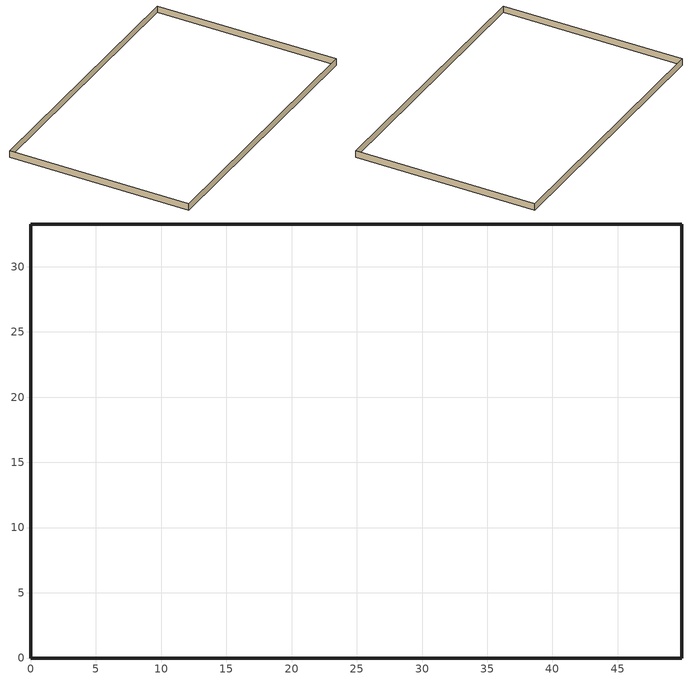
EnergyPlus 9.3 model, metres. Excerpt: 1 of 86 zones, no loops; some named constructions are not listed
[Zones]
FirstFloor_Plenum ZN
 wall outside (nonres_ext_wall): 49.91,0 49.91,33.27 0,33.27 0,0 49.91,0 z2.74:3.96
[EnergyManagementSystem:Subroutine]
Temperature_Setback_4: IF (ENCLOSEDOFFICE_BOT_3_OCC_SENSOR ==0)&&(WorkTime == 1); set ENCLOSEDOFFICE_BOT_3_Actuator_clg=25; set ENCLOSEDOFFICE_BOT_3_Actuator_htg=20; elseif (ENCLOSEDOFFICE_BOT_3_OCC_SENSOR >0)&&(WorkTime == 1); set ENCLOSEDOFFICE_BOT_3_Actuator_clg =24; set ENCLOSEDOFFICE_BOT_3_Actuator_htg =21; elseif WorkTime == 0; set ENCLOSEDOFFICE_BOT_3_Actuator_clg =26.7; set ENCLOSEDOFFICE_BOT_3_Actuator_htg =15.6; Endif; IF (ENCLOSEDOFFICE_BOT_4_OCC_SENSOR ==0)&&(WorkTime == 1); set ENCLOSEDOFFICE_BOT_4_Actuator_clg=25; set ENCLOSEDOFFICE_BOT_4_Actuator_htg=20; elseif (ENCLOSEDOFFICE_BOT_4_OCC_SENSOR >0)&&(WorkTime == 1); set ENCLOSEDOFFICE_BOT_4_Actuator_clg =24; set ENCLOSEDOFFICE_BOT_4_Actuator_htg =21; elseif WorkTime == 0; set ENCLOSEDOFFICE_BOT_4_Actuator_clg =26.7; set ENCLOSEDOFFICE_BOT_4_Actuator_htg =15.6; Endif; IF (ENCLOSEDOFFICE_MID_1_OCC_SENSOR ==0)&&(WorkTime == 1); set ENCLOSEDOFFICE_MID_1_Actuator_clg=25; set ENCLOSEDOFFICE_MID_1_Actuator_htg=20; elseif (ENCLOSEDOFFICE_MID_1_OCC_SENSOR >0)&&(WorkTime == 1); set ENCLOSEDOFFICE_MID_1_Actuator_clg =24; set ENCLOSEDOFFICE_MID_1_Actuator_htg =21; elseif WorkTime == 0; set ENCLOSEDOFFICE_MID_1_Actuator_clg =26.7; set ENCLOSEDOFFICE_MID_1_Actuator_htg =15.6; Endif; IF (ENCLOSEDOFFICE_MID_2_OCC_SENSOR ==0)&&(WorkTime == 1); set ENCLOSEDOFFICE_MID_2_Actuator_clg=25; set ENCLOSEDOFFICE_MID_2_Actuator_htg=20; elseif (ENCLOSEDOFFICE_MID_2_OCC_SENSOR >0)&&(WorkTime == 1); set ENCLOSEDOFFICE_MID_2_Actuator_clg =24; set ENCLOSEDOFFICE_MID_2_Actuator_htg =21; elseif WorkTime == 0; set ENCLOSEDOFFICE_MID_2_Actuator_clg =26.7; set ENCLOSEDOFFICE_MID_2_Actuator_htg =15.6; Endif; IF (ENCLOSEDOFFICE_MID_3_OCC_SENSOR ==0)&&(WorkTime == 1); set ENCLOSEDOFFICE_MID_3_Actuator_clg=25; set ENCLOSEDOFFICE_MID_3_Actuator_htg=20; elseif (ENCLOSEDOFFICE_MID_3_OCC_SENSOR >0)&&(WorkTime == 1); set ENCLOSEDOFFICE_MID_3_Actuator_clg =24; set ENCLOSEDOFFICE_MID_3_Actuator_htg =21; elseif WorkTime == 0; set ENCLOSEDOFFICE_MID_3_Actuator_clg =26.7; set ENCLOSEDOFFICE_MID_3_Actuator_htg =15.6; Endif; IF (ENCLOSEDOFFICE_TOP_1_OCC_SENSOR ==0)&&(WorkTime == 1); set ENCLOSEDOFFICE_TOP_1_Actuator_clg=25; set ENCLOSEDOFFICE_TOP_1_Actuator_htg=20; elseif (ENCLOSEDOFFICE_TOP_1_OCC_SENSOR >0)&&(WorkTime == 1); set ENCLOSEDOFFICE_TOP_1_Actuator_clg =24; set ENCLOSEDOFFICE_TOP_1_Actuator_htg =21; elseif WorkTime == 0; set ENCLOSEDOFFICE_TOP_1_Actuator_clg =26.7; set ENCLOSEDOFFICE_TOP_1_Actuator_htg =15.6; Endif; IF (ENCLOSEDOFFICE_TOP_2_OCC_SENSOR ==0)&&(WorkTime == 1); set ENCLOSEDOFFICE_TOP_2_Actuator_clg=25; set ENCLOSEDOFFICE_TOP_2_Actuator_htg=20; elseif (ENCLOSEDOFFICE_TOP_2_OCC_SENSOR >0)&&(WorkTime == 1); set ENCLOSEDOFFICE_TOP_2_Actuator_clg =24; set ENCLOSEDOFFICE_TOP_2_Actuator_htg =21; elseif WorkTime == 0; set ENCLOSEDOFFICE_TOP_2_Actuator_clg =26.7; set ENCLOSEDOFFICE_TOP_2_Actuator_htg =15.6; Endif; IF (ENCLOSEDOFFICE_TOP_3_OCC_SENSOR ==0)&&(WorkTime == 1); set ENCLOSEDOFFICE_TOP_3_Actuator_clg=25; set ENCLOSEDOFFICE_TOP_3_Actuator_htg=20; elseif (ENCLOSEDOFFICE_TOP_3_OCC_SENSOR >0)&&(WorkTime == 1); set ENCLOSEDOFFICE_TOP_3_Actuator_clg =24; set ENCLOSEDOFFICE_TOP_3_Actuator_htg =21; elseif WorkTime == 0; set ENCLOSEDOFFICE_TOP_3_Actuator_clg =26.7; set ENCLOSEDOFFICE_TOP_3_Actuator_htg =15.6; Endif; IF (LOBBY_BOT_OCC_SENSOR ==0)&&(WorkTime == 1); set LOBBY_BOT_Actuator_clg=25; set LOBBY_BOT_Actuator_htg=20; elseif (LOBBY_BOT_OCC_SENSOR >0)&&(WorkTime == 1); set LOBBY_BOT_Actuator_clg =24; set LOBBY_BOT_Actuator_htg =21; elseif WorkTime == 0; set LOBBY_BOT_Actuator_clg =26.7; set LOBBY_BOT_Actuator_htg =15.6; Endif; IF (LOBBY_MID_OCC_SENSOR ==0)&&(WorkTime == 1); set LOBBY_MID_Actuator_clg=25; set LOBBY_MID_Actuator_htg=20; elseif (LOBBY_MID_OCC_SENSOR >0)&&(WorkTime == 1); set LOBBY_MID_Actuator_clg =24; set LOBBY_MID_Actuator_htg =21; elseif WorkTime == 0; set LOBBY_MID_Actuator_clg =26.7; set LOBBY_MID_Actuator_htg =15.6; Endif
Temperature_Setback_5: IF (LOBBY_TOP_OCC_SENSOR ==0)&&(WorkTime == 1); set LOBBY_TOP_Actuator_clg=25; set LOBBY_TOP_Actuator_htg=20; elseif (LOBBY_TOP_OCC_SENSOR >0)&&(WorkTime == 1); set LOBBY_TOP_Actuator_clg =24; set LOBBY_TOP_Actuator_htg =21; elseif WorkTime == 0; set LOBBY_TOP_Actuator_clg =26.7; set LOBBY_TOP_Actuator_htg =15.6; Endif; IF (LOUNGE_BOT_OCC_SENSOR ==0)&&(WorkTime == 1); set LOUNGE_BOT_Actuator_clg=25; set LOUNGE_BOT_Actuator_htg=20; elseif (LOUNGE_BOT_OCC_SENSOR >0)&&(WorkTime == 1); set LOUNGE_BOT_Actuator_clg =24; set LOUNGE_BOT_Actuator_htg =21; elseif WorkTime == 0; set LOUNGE_BOT_Actuator_clg =26.7; set LOUNGE_BOT_Actuator_htg =15.6; Endif; IF (MECHANICAL_BOT_OCC_SENSOR ==0)&&(WorkTime == 1); set MECHANICAL_BOT_Actuator_clg=25; set MECHANICAL_BOT_Actuator_htg=20; elseif (MECHANICAL_BOT_OCC_SENSOR >0)&&(WorkTime == 1); set MECHANICAL_BOT_Actuator_clg =24; set MECHANICAL_BOT_Actuator_htg =21; elseif WorkTime == 0; set MECHANICAL_BOT_Actuator_clg =26.7; set MECHANICAL_BOT_Actuator_htg =15.6; Endif; IF (MECHANICAL_MID_OCC_SENSOR ==0)&&(WorkTime == 1); set MECHANICAL_MID_Actuator_clg=25; set MECHANICAL_MID_Actuator_htg=20; elseif (MECHANICAL_MID_OCC_SENSOR >0)&&(WorkTime == 1); set MECHANICAL_MID_Actuator_clg =24; set MECHANICAL_MID_Actuator_htg =21; elseif WorkTime == 0; set MECHANICAL_MID_Actuator_clg =26.7; set MECHANICAL_MID_Actuator_htg =15.6; Endif; IF (MECHANICAL_TOP_OCC_SENSOR ==0)&&(WorkTime == 1); set MECHANICAL_TOP_Actuator_clg=25; set MECHANICAL_TOP_Actuator_htg=20; elseif (MECHANICAL_TOP_OCC_SENSOR >0)&&(WorkTime == 1); set MECHANICAL_TOP_Actuator_clg =24; set MECHANICAL_TOP_Actuator_htg =21; elseif WorkTime == 0; set MECHANICAL_TOP_Actuator_clg =26.7; set MECHANICAL_TOP_Actuator_htg =15.6; Endif; IF (OPENOFFICE_BOT_1_OCC_SENSOR ==0)&&(WorkTime == 1); set OPENOFFICE_BOT_1_Actuator_clg=25; set OPENOFFICE_BOT_1_Actuator_htg=20; elseif (OPENOFFICE_BOT_1_OCC_SENSOR >0)&&(WorkTime == 1); set OPENOFFICE_BOT_1_Actuator_clg =24; set OPENOFFICE_BOT_1_Actuator_htg =21; elseif WorkTime == 0; set OPENOFFICE_BOT_1_Actuator_clg =26.7; set OPENOFFICE_BOT_1_Actuator_htg =15.6; Endif; IF (OPENOFFICE_BOT_2_OCC_SENSOR ==0)&&(WorkTime == 1); set OPENOFFICE_BOT_2_Actuator_clg=25; set OPENOFFICE_BOT_2_Actuator_htg=20; elseif (OPENOFFICE_BOT_2_OCC_SENSOR >0)&&(WorkTime == 1); set OPENOFFICE_BOT_2_Actuator_clg =24; set OPENOFFICE_BOT_2_Actuator_htg =21; elseif WorkTime == 0; set OPENOFFICE_BOT_2_Actuator_clg =26.7; set OPENOFFICE_BOT_2_Actuator_htg =15.6; Endif; IF (OPENOFFICE_BOT_3_OCC_SENSOR ==0)&&(WorkTime == 1); set OPENOFFICE_BOT_3_Actuator_clg=25; set OPENOFFICE_BOT_3_Actuator_htg=20; elseif (OPENOFFICE_BOT_3_OCC_SENSOR >0)&&(WorkTime == 1); set OPENOFFICE_BOT_3_Actuator_clg =24; set OPENOFFICE_BOT_3_Actuator_htg =21; elseif WorkTime == 0; set OPENOFFICE_BOT_3_Actuator_clg =26.7; set OPENOFFICE_BOT_3_Actuator_htg =15.6; Endif; IF (OPENOFFICE_MID_1_OCC_SENSOR ==0)&&(WorkTime == 1); set OPENOFFICE_MID_1_Actuator_clg=25; set OPENOFFICE_MID_1_Actuator_htg=20; elseif (OPENOFFICE_MID_1_OCC_SENSOR >0)&&(WorkTime == 1); set OPENOFFICE_MID_1_Actuator_clg =24; set OPENOFFICE_MID_1_Actuator_htg =21; elseif WorkTime == 0; set OPENOFFICE_MID_1_Actuator_clg =26.7; set OPENOFFICE_MID_1_Actuator_htg =15.6; Endif; IF (OPENOFFICE_MID_2_OCC_SENSOR ==0)&&(WorkTime == 1); set OPENOFFICE_MID_2_Actuator_clg=25; set OPENOFFICE_MID_2_Actuator_htg=20; elseif (OPENOFFICE_MID_2_OCC_SENSOR >0)&&(WorkTime == 1); set OPENOFFICE_MID_2_Actuator_clg =24; set OPENOFFICE_MID_2_Actuator_htg =21; elseif WorkTime == 0; set OPENOFFICE_MID_2_Actuator_clg =26.7; set OPENOFFICE_MID_2_Actuator_htg =15.6; Endif
Temperature_Setback_6: IF (OPENOFFICE_MID_3_OCC_SENSOR ==0)&&(WorkTime == 1); set OPENOFFICE_MID_3_Actuator_clg=25; set OPENOFFICE_MID_3_Actuator_htg=20; elseif (OPENOFFICE_MID_3_OCC_SENSOR >0)&&(WorkTime == 1); set OPENOFFICE_MID_3_Actuator_clg =24; set OPENOFFICE_MID_3_Actuator_htg =21; elseif WorkTime == 0; set OPENOFFICE_MID_3_Actuator_clg =26.7; set OPENOFFICE_MID_3_Actuator_htg =15.6; Endif; IF (OPENOFFICE_MID_4_OCC_SENSOR ==0)&&(WorkTime == 1); set OPENOFFICE_MID_4_Actuator_clg=25; set OPENOFFICE_MID_4_Actuator_htg=20; elseif (OPENOFFICE_MID_4_OCC_SENSOR >0)&&(WorkTime == 1); set OPENOFFICE_MID_4_Actuator_clg =24; set OPENOFFICE_MID_4_Actuator_htg =21; elseif WorkTime == 0; set OPENOFFICE_MID_4_Actuator_clg =26.7; set OPENOFFICE_MID_4_Actuator_htg =15.6; Endif; IF (OPENOFFICE_TOP_1_OCC_SENSOR ==0)&&(WorkTime == 1); set OPENOFFICE_TOP_1_Actuator_clg=25; set OPENOFFICE_TOP_1_Actuator_htg=20; elseif (OPENOFFICE_TOP_1_OCC_SENSOR >0)&&(WorkTime == 1); set OPENOFFICE_TOP_1_Actuator_clg =24; set OPENOFFICE_TOP_1_Actuator_htg =21; elseif WorkTime == 0; set OPENOFFICE_TOP_1_Actuator_clg =26.7; set OPENOFFICE_TOP_1_Actuator_htg =15.6; Endif; IF (OPENOFFICE_TOP_2_OCC_SENSOR ==0)&&(WorkTime == 1); set OPENOFFICE_TOP_2_Actuator_clg=25; set OPENOFFICE_TOP_2_Actuator_htg=20; elseif (OPENOFFICE_TOP_2_OCC_SENSOR >0)&&(WorkTime == 1); set OPENOFFICE_TOP_2_Actuator_clg =24; set OPENOFFICE_TOP_2_Actuator_htg =21; elseif WorkTime == 0; set OPENOFFICE_TOP_2_Actuator_clg =26.7; set OPENOFFICE_TOP_2_Actuator_htg =15.6; Endif; IF (OPENOFFICE_TOP_3_OCC_SENSOR ==0)&&(WorkTime == 1); set OPENOFFICE_TOP_3_Actuator_clg=25; set OPENOFFICE_TOP_3_Actuator_htg=20; elseif (OPENOFFICE_TOP_3_OCC_SENSOR >0)&&(WorkTime == 1); set OPENOFFICE_TOP_3_Actuator_clg =24; set OPENOFFICE_TOP_3_Actuator_htg =21; elseif WorkTime == 0; set OPENOFFICE_TOP_3_Actuator_clg =26.7; set OPENOFFICE_TOP_3_Actuator_htg =15.6; Endif; IF (OPENOFFICE_TOP_4_OCC_SENSOR ==0)&&(WorkTime == 1); set OPENOFFICE_TOP_4_Actuator_clg=25; set OPENOFFICE_TOP_4_Actuator_htg=20; elseif (OPENOFFICE_TOP_4_OCC_SENSOR >0)&&(WorkTime == 1); set OPENOFFICE_TOP_4_Actuator_clg =24; set OPENOFFICE_TOP_4_Actuator_htg =21; elseif WorkTime == 0; set OPENOFFICE_TOP_4_Actuator_clg =26.7; set OPENOFFICE_TOP_4_Actuator_htg =15.6; Endif; IF (RESTROOM_BOT_OCC_SENSOR ==0)&&(WorkTime == 1); set RESTROOM_BOT_Actuator_clg=25; set RESTROOM_BOT_Actuator_htg=20; elseif (RESTROOM_BOT_OCC_SENSOR >0)&&(WorkTime == 1); set RESTROOM_BOT_Actuator_clg =24; set RESTROOM_BOT_Actuator_htg =21; elseif WorkTime == 0; set RESTROOM_BOT_Actuator_clg =26.7; set RESTROOM_BOT_Actuator_htg =15.6; Endif; IF (RESTROOM_MID_OCC_SENSOR ==0)&&(WorkTime == 1); set RESTROOM_MID_Actuator_clg=25; set RESTROOM_MID_Actuator_htg=20; elseif (RESTROOM_MID_OCC_SENSOR >0)&&(WorkTime == 1); set RESTROOM_MID_Actuator_clg =24; set RESTROOM_MID_Actuator_htg =21; elseif WorkTime == 0; set RESTROOM_MID_Actuator_clg =26.7; set RESTROOM_MID_Actuator_htg =15.6; Endif; IF (RESTROOM_TOP_OCC_SENSOR ==0)&&(WorkTime == 1); set RESTROOM_TOP_Actuator_clg=25; set RESTROOM_TOP_Actuator_htg=20; elseif (RESTROOM_TOP_OCC_SENSOR >0)&&(WorkTime == 1); set RESTROOM_TOP_Actuator_clg =24; set RESTROOM_TOP_Actuator_htg =21; elseif WorkTime == 0; set RESTROOM_TOP_Actuator_clg =26.7; set RESTROOM_TOP_Actuator_htg =15.6; Endif; IF (STAIR_BOT_1_OCC_SENSOR ==0)&&(WorkTime == 1); set STAIR_BOT_1_Actuator_clg=24; set STAIR_BOT_1_Actuator_htg=21; elseif (STAIR_BOT_1_OCC_SENSOR >0)&&(WorkTime == 1); set STAIR_BOT_1_Actuator_clg =24; set STAIR_BOT_1_Actuator_htg =21; elseif WorkTime == 0; set STAIR_BOT_1_Actuator_clg =26.7; set STAIR_BOT_1_Actuator_htg =15.6; Endif
Temperature_Setback_7: IF (STAIR_BOT_2_OCC_SENSOR ==0)&&(WorkTime == 1); set STAIR_BOT_2_Actuator_clg=24; set STAIR_BOT_2_Actuator_htg=21; elseif (STAIR_BOT_2_OCC_SENSOR >0)&&(WorkTime == 1); set STAIR_BOT_2_Actuator_clg =24; set STAIR_BOT_2_Actuator_htg =21; elseif WorkTime == 0; set STAIR_BOT_2_Actuator_clg =26.7; set STAIR_BOT_2_Actuator_htg =15.6; Endif; IF (STAIR_MID_1_OCC_SENSOR ==0)&&(WorkTime == 1); set STAIR_MID_1_Actuator_clg=24; set STAIR_MID_1_Actuator_htg=21; elseif (STAIR_MID_1_OCC_SENSOR >0)&&(WorkTime == 1); set STAIR_MID_1_Actuator_clg =24; set STAIR_MID_1_Actuator_htg =21; elseif WorkTime == 0; set STAIR_MID_1_Actuator_clg =26.7; set STAIR_MID_1_Actuator_htg =15.6; Endif; IF (STAIR_MID_2_OCC_SENSOR ==0)&&(WorkTime == 1); set STAIR_MID_2_Actuator_clg=24; set STAIR_MID_2_Actuator_htg=21; elseif (STAIR_MID_2_OCC_SENSOR >0)&&(WorkTime == 1); set STAIR_MID_2_Actuator_clg =24; set STAIR_MID_2_Actuator_htg =21; elseif WorkTime == 0; set STAIR_MID_2_Actuator_clg =26.7; set STAIR_MID_2_Actuator_htg =15.6; Endif; IF (STAIR_TOP_1_OCC_SENSOR ==0)&&(WorkTime == 1); set STAIR_TOP_1_Actuator_clg=24; set STAIR_TOP_1_Actuator_htg=21; elseif (STAIR_TOP_1_OCC_SENSOR >0)&&(WorkTime == 1); set STAIR_TOP_1_Actuator_clg =24; set STAIR_TOP_1_Actuator_htg =21; elseif WorkTime == 0; set STAIR_TOP_1_Actuator_clg =26.7; set STAIR_TOP_1_Actuator_htg =15.6; Endif; IF (STAIR_TOP_2_OCC_SENSOR ==0)&&(WorkTime == 1); set STAIR_TOP_2_Actuator_clg=24; set STAIR_TOP_2_Actuator_htg=21; elseif (STAIR_TOP_2_OCC_SENSOR >0)&&(WorkTime == 1); set STAIR_TOP_2_Actuator_clg =24; set STAIR_TOP_2_Actuator_htg =21; elseif WorkTime == 0; set STAIR_TOP_2_Actuator_clg =26.7; set STAIR_TOP_2_Actuator_htg =15.6; Endif; IF (ENCLOSEDOFFICE_BOT_7_OCC_SENSOR ==0)&&(WorkTime == 1); set ENCLOSEDOFFICE_BOT_7_Actuator_clg=25; set ENCLOSEDOFFICE_BOT_7_Actuator_htg=20; elseif (ENCLOSEDOFFICE_BOT_7_OCC_SENSOR >0)&&(WorkTime == 1); set ENCLOSEDOFFICE_BOT_7_Actuator_clg =24; set ENCLOSEDOFFICE_BOT_7_Actuator_htg =21; elseif WorkTime == 0; set ENCLOSEDOFFICE_BOT_7_Actuator_clg =26.7; set ENCLOSEDOFFICE_BOT_7_Actuator_htg =15.6; Endif; IF (ENCLOSEDOFFICE_BOT_6_OCC_SENSOR ==0)&&(WorkTime == 1); set ENCLOSEDOFFICE_BOT_6_Actuator_clg=25; set ENCLOSEDOFFICE_BOT_6_Actuator_htg=20; elseif (ENCLOSEDOFFICE_BOT_6_OCC_SENSOR >0)&&(WorkTime == 1); set ENCLOSEDOFFICE_BOT_6_Actuator_clg =24; set ENCLOSEDOFFICE_BOT_6_Actuator_htg =21; elseif WorkTime == 0; set ENCLOSEDOFFICE_BOT_6_Actuator_clg =26.7; set ENCLOSEDOFFICE_BOT_6_Actuator_htg =15.6; Endif; IF (ENCLOSEDOFFICE_BOT_5_OCC_SENSOR ==0)&&(WorkTime == 1); set ENCLOSEDOFFICE_BOT_5_Actuator_clg=25; set ENCLOSEDOFFICE_BOT_5_Actuator_htg=20; elseif (ENCLOSEDOFFICE_BOT_5_OCC_SENSOR >0)&&(WorkTime == 1); set ENCLOSEDOFFICE_BOT_5_Actuator_clg =24; set ENCLOSEDOFFICE_BOT_5_Actuator_htg =21; elseif WorkTime == 0; set ENCLOSEDOFFICE_BOT_5_Actuator_clg =26.7; set ENCLOSEDOFFICE_BOT_5_Actuator_htg =15.6; Endif; IF (ENCLOSEDOFFICE_BOT_2_OCC_SENSOR ==0)&&(WorkTime == 1); set ENCLOSEDOFFICE_BOT_2_Actuator_clg=25; set ENCLOSEDOFFICE_BOT_2_Actuator_htg=20; elseif (ENCLOSEDOFFICE_BOT_2_OCC_SENSOR >0)&&(WorkTime == 1); set ENCLOSEDOFFICE_BOT_2_Actuator_clg =24; set ENCLOSEDOFFICE_BOT_2_Actuator_htg =21; elseif WorkTime == 0; set ENCLOSEDOFFICE_BOT_2_Actuator_clg =26.7; set ENCLOSEDOFFICE_BOT_2_Actuator_htg =15.6; Endif; IF (ENCLOSEDOFFICE_BOT_8_OCC_SENSOR ==0)&&(WorkTime == 1); set ENCLOSEDOFFICE_BOT_8_Actuator_clg=25; set ENCLOSEDOFFICE_BOT_8_Actuator_htg=20; elseif (ENCLOSEDOFFICE_BOT_8_OCC_SENSOR >0)&&(WorkTime == 1); set ENCLOSEDOFFICE_BOT_8_Actuator_clg =24; set ENCLOSEDOFFICE_BOT_8_Actuator_htg =21; elseif WorkTime == 0; set ENCLOSEDOFFICE_BOT_8_Actuator_clg =26.7; set ENCLOSEDOFFICE_BOT_8_Actuator_htg =15.6; Endif
Temperature_Setback_8: IF (ENCLOSEDOFFICE_BOT_9_OCC_SENSOR ==0)&&(WorkTime == 1); set ENCLOSEDOFFICE_BOT_9_Actuator_clg=25; set ENCLOSEDOFFICE_BOT_9_Actuator_htg=20; elseif (ENCLOSEDOFFICE_BOT_9_OCC_SENSOR >0)&&(WorkTime == 1); set ENCLOSEDOFFICE_BOT_9_Actuator_clg =24; set ENCLOSEDOFFICE_BOT_9_Actuator_htg =21; elseif WorkTime == 0; set ENCLOSEDOFFICE_BOT_9_Actuator_clg =26.7; set ENCLOSEDOFFICE_BOT_9_Actuator_htg =15.6; Endif; IF (ENCLOSEDOFFICE_MID_6_OCC_SENSOR ==0)&&(WorkTime == 1); set ENCLOSEDOFFICE_MID_6_Actuator_clg=25; set ENCLOSEDOFFICE_MID_6_Actuator_htg=20; elseif (ENCLOSEDOFFICE_MID_6_OCC_SENSOR >0)&&(WorkTime == 1); set ENCLOSEDOFFICE_MID_6_Actuator_clg =24; set ENCLOSEDOFFICE_MID_6_Actuator_htg =21; elseif WorkTime == 0; set ENCLOSEDOFFICE_MID_6_Actuator_clg =26.7; set ENCLOSEDOFFICE_MID_6_Actuator_htg =15.6; Endif; IF (ENCLOSEDOFFICE_MID_5_OCC_SENSOR ==0)&&(WorkTime == 1); set ENCLOSEDOFFICE_MID_5_Actuator_clg=25; set ENCLOSEDOFFICE_MID_5_Actuator_htg=20; elseif (ENCLOSEDOFFICE_MID_5_OCC_SENSOR >0)&&(WorkTime == 1); set ENCLOSEDOFFICE_MID_5_Actuator_clg =24; set ENCLOSEDOFFICE_MID_5_Actuator_htg =21; elseif WorkTime == 0; set ENCLOSEDOFFICE_MID_5_Actuator_clg =26.7; set ENCLOSEDOFFICE_MID_5_Actuator_htg =15.6; Endif; IF (ENCLOSEDOFFICE_MID_4_OCC_SENSOR ==0)&&(WorkTime == 1); set ENCLOSEDOFFICE_MID_4_Actuator_clg=25; set ENCLOSEDOFFICE_MID_4_Actuator_htg=20; elseif (ENCLOSEDOFFICE_MID_4_OCC_SENSOR >0)&&(WorkTime == 1); set ENCLOSEDOFFICE_MID_4_Actuator_clg =24; set ENCLOSEDOFFICE_MID_4_Actuator_htg =21; elseif WorkTime == 0; set ENCLOSEDOFFICE_MID_4_Actuator_clg =26.7; set ENCLOSEDOFFICE_MID_4_Actuator_htg =15.6; Endif; IF (ENCLOSEDOFFICE_MID_8_OCC_SENSOR ==0)&&(WorkTime == 1); set ENCLOSEDOFFICE_MID_8_Actuator_clg=25; set ENCLOSEDOFFICE_MID_8_Actuator_htg=20; elseif (ENCLOSEDOFFICE_MID_8_OCC_SENSOR >0)&&(WorkTime == 1); set ENCLOSEDOFFICE_MID_8_Actuator_clg =24; set ENCLOSEDOFFICE_MID_8_Actuator_htg =21; elseif WorkTime == 0; set ENCLOSEDOFFICE_MID_8_Actuator_clg =26.7; set ENCLOSEDOFFICE_MID_8_Actuator_htg =15.6; Endif; IF (ENCLOSEDOFFICE_MID_9_OCC_SENSOR ==0)&&(WorkTime == 1); set ENCLOSEDOFFICE_MID_9_Actuator_clg=25; set ENCLOSEDOFFICE_MID_9_Actuator_htg=20; elseif (ENCLOSEDOFFICE_MID_9_OCC_SENSOR >0)&&(WorkTime == 1); set ENCLOSEDOFFICE_MID_9_Actuator_clg =24; set ENCLOSEDOFFICE_MID_9_Actuator_htg =21; elseif WorkTime == 0; set ENCLOSEDOFFICE_MID_9_Actuator_clg =26.7; set ENCLOSEDOFFICE_MID_9_Actuator_htg =15.6; Endif; IF (ENCLOSEDOFFICE_MID_7_OCC_SENSOR ==0)&&(WorkTime == 1); set ENCLOSEDOFFICE_MID_7_Actuator_clg=25; set ENCLOSEDOFFICE_MID_7_Actuator_htg=20; elseif (ENCLOSEDOFFICE_MID_7_OCC_SENSOR >0)&&(WorkTime == 1); set ENCLOSEDOFFICE_MID_7_Actuator_clg =24; set ENCLOSEDOFFICE_MID_7_Actuator_htg =21; elseif WorkTime == 0; set ENCLOSEDOFFICE_MID_7_Actuator_clg =26.7; set ENCLOSEDOFFICE_MID_7_Actuator_htg =15.6; Endif; IF (ENCLOSEDOFFICE_TOP_6_OCC_SENSOR ==0)&&(WorkTime == 1); set ENCLOSEDOFFICE_TOP_6_Actuator_clg=25; set ENCLOSEDOFFICE_TOP_6_Actuator_htg=20; elseif (ENCLOSEDOFFICE_TOP_6_OCC_SENSOR >0)&&(WorkTime == 1); set ENCLOSEDOFFICE_TOP_6_Actuator_clg =24; set ENCLOSEDOFFICE_TOP_6_Actuator_htg =21; elseif WorkTime == 0; set ENCLOSEDOFFICE_TOP_6_Actuator_clg =26.7; set ENCLOSEDOFFICE_TOP_6_Actuator_htg =15.6; Endif; IF (ENCLOSEDOFFICE_TOP_5_OCC_SENSOR ==0)&&(WorkTime == 1); set ENCLOSEDOFFICE_TOP_5_Actuator_clg=25; set ENCLOSEDOFFICE_TOP_5_Actuator_htg=20; elseif (ENCLOSEDOFFICE_TOP_5_OCC_SENSOR >0)&&(WorkTime == 1); set ENCLOSEDOFFICE_TOP_5_Actuator_clg =24; set ENCLOSEDOFFICE_TOP_5_Actuator_htg =21; elseif WorkTime == 0; set ENCLOSEDOFFICE_TOP_5_Actuator_clg =26.7; set ENCLOSEDOFFICE_TOP_5_Actuator_htg =15.6; Endif; IF (ENCLOSEDOFFICE_TOP_4_OCC_SENSOR ==0)&&(WorkTime == 1); set ENCLOSEDOFFICE_TOP_4_Actuator_clg=25; set ENCLOSEDOFFICE_TOP_4_Actuator_htg=20; elseif (ENCLOSEDOFFICE_TOP_4_OCC_SENSOR >0)&&(WorkTime == 1); set ENCLOSEDOFFICE_TOP_4_Actuator_clg =24; set ENCLOSEDOFFICE_TOP_4_Actuator_htg =21; elseif WorkTime == 0; set ENCLOSEDOFFICE_TOP_4_Actuator_clg =26.7; set ENCLOSEDOFFICE_TOP_4_Actuator_htg =15.6; Endif
Advanced_II_Zone_Vpzmin_1: IF ACTIVESTORAGE_BOT_1_OCC_SENSOR ==0; set ACTIVESTORAGE_BOT_1_Vozcontrol= 0; ELSEIF WorkTime == 0; set ACTIVESTORAGE_BOT_1_Vozcontrol= 0; else; set ACTIVESTORAGE_BOT_1_Vozcontrol=ACTIVESTORAGE_BOT_1_Vozreal; Endif; IF ACTIVESTORAGE_BOT_2_OCC_SENSOR ==0; set ACTIVESTORAGE_BOT_2_Vozcontrol= 0; ELSEIF WorkTime == 0; set ACTIVESTORAGE_BOT_2_Vozcontrol= 0; else; set ACTIVESTORAGE_BOT_2_Vozcontrol=ACTIVESTORAGE_BOT_2_Vozreal; Endif; IF ACTIVESTORAGE_BOT_3_OCC_SENSOR ==0; set ACTIVESTORAGE_BOT_3_Vozcontrol= 0; ELSEIF WorkTime == 0; set ACTIVESTORAGE_BOT_3_Vozcontrol= 0; else; set ACTIVESTORAGE_BOT_3_Vozcontrol=ACTIVESTORAGE_BOT_3_Vozreal; Endif; IF ACTIVESTORAGE_BOT_4_OCC_SENSOR ==0; set ACTIVESTORAGE_BOT_4_Vozcontrol= 0; ELSEIF WorkTime == 0; set ACTIVESTORAGE_BOT_4_Vozcontrol= 0; else; set ACTIVESTORAGE_BOT_4_Vozcontrol=ACTIVESTORAGE_BOT_4_Vozreal; Endif; IF ACTIVESTORAGE_MID_1_OCC_SENSOR ==0; set ACTIVESTORAGE_MID_1_Vozcontrol= 0; ELSEIF WorkTime == 0; set ACTIVESTORAGE_MID_1_Vozcontrol= 0; else; set ACTIVESTORAGE_MID_1_Vozcontrol=ACTIVESTORAGE_MID_1_Vozreal; Endif; IF ACTIVESTORAGE_MID_2_OCC_SENSOR ==0; set ACTIVESTORAGE_MID_2_Vozcontrol= 0; ELSEIF WorkTime == 0; set ACTIVESTORAGE_MID_2_Vozcontrol= 0; else; set ACTIVESTORAGE_MID_2_Vozcontrol=ACTIVESTORAGE_MID_2_Vozreal; Endif; IF ACTIVESTORAGE_MID_3_OCC_SENSOR ==0; set ACTIVESTORAGE_MID_3_Vozcontrol= 0; ELSEIF WorkTime == 0; set ACTIVESTORAGE_MID_3_Vozcontrol= 0; else; set ACTIVESTORAGE_MID_3_Vozcontrol=ACTIVESTORAGE_MID_3_Vozreal; Endif; IF ACTIVESTORAGE_MID_4_OCC_SENSOR ==0; set ACTIVESTORAGE_MID_4_Vozcontrol= 0; ELSEIF WorkTime == 0; set ACTIVESTORAGE_MID_4_Vozcontrol= 0; else; set ACTIVESTORAGE_MID_4_Vozcontrol=ACTIVESTORAGE_MID_4_Vozreal; Endif; IF ACTIVESTORAGE_TOP_1_OCC_SENSOR ==0; set ACTIVESTORAGE_TOP_1_Vozcontrol= 0; ELSEIF WorkTime == 0; set ACTIVESTORAGE_TOP_1_Vozcontrol= 0; else; set ACTIVESTORAGE_TOP_1_Vozcontrol=ACTIVESTORAGE_TOP_1_Vozreal; Endif; IF ACTIVESTORAGE_TOP_2_OCC_SENSOR ==0; set ACTIVESTORAGE_TOP_2_Vozcontrol= 0; ELSEIF WorkTime == 0; set ACTIVESTORAGE_TOP_2_Vozcontrol= 0; else; set ACTIVESTORAGE_TOP_2_Vozcontrol=ACTIVESTORAGE_TOP_2_Vozreal; Endif
Advanced_II_Zone_Vpzmin_2: IF ACTIVESTORAGE_MID_3_OCC_SENSOR ==0; set ACTIVESTORAGE_MID_3_Vozcontrol= 0; ELSEIF WorkTime == 0; set ACTIVESTORAGE_MID_3_Vozcontrol= 0; else; set ACTIVESTORAGE_MID_3_Vozcontrol=ACTIVESTORAGE_MID_3_Vozreal; Endif; IF ACTIVESTORAGE_MID_4_OCC_SENSOR ==0; set ACTIVESTORAGE_MID_4_Vozcontrol= 0; ELSEIF WorkTime == 0; set ACTIVESTORAGE_MID_4_Vozcontrol= 0; else; set ACTIVESTORAGE_MID_4_Vozcontrol=ACTIVESTORAGE_MID_4_Vozreal; Endif; IF ACTIVESTORAGE_TOP_1_OCC_SENSOR ==0; set ACTIVESTORAGE_TOP_1_Vozcontrol= 0; ELSEIF WorkTime == 0; set ACTIVESTORAGE_TOP_1_Vozcontrol= 0; else; set ACTIVESTORAGE_TOP_1_Vozcontrol=ACTIVESTORAGE_TOP_1_Vozreal; Endif; IF ACTIVESTORAGE_TOP_2_OCC_SENSOR ==0; set ACTIVESTORAGE_TOP_2_Vozcontrol= 0; ELSEIF WorkTime == 0; set ACTIVESTORAGE_TOP_2_Vozcontrol= 0; else; set ACTIVESTORAGE_TOP_2_Vozcontrol=ACTIVESTORAGE_TOP_2_Vozreal; Endif; IF ACTIVESTORAGE_TOP_3_OCC_SENSOR ==0; set ACTIVESTORAGE_TOP_3_Vozcontrol= 0; ELSEIF WorkTime == 0; set ACTIVESTORAGE_TOP_3_Vozcontrol= 0; else; set ACTIVESTORAGE_TOP_3_Vozcontrol=ACTIVESTORAGE_TOP_3_Vozreal; Endif; IF ACTIVESTORAGE_TOP_4_OCC_SENSOR ==0; set ACTIVESTORAGE_TOP_4_Vozcontrol= 0; ELSEIF WorkTime == 0; set ACTIVESTORAGE_TOP_4_Vozcontrol= 0; else; set ACTIVESTORAGE_TOP_4_Vozcontrol=ACTIVESTORAGE_TOP_4_Vozreal; Endif; IF CLASSROOM_BOT_OCC_SENSOR_ERROR_INJECTION ==0; set CLASSROOM_BOT_Vozcontrol= 0; ELSEIF WorkTime == 0; set CLASSROOM_BOT_Vozcontrol= 0; else; set CLASSROOM_BOT_Vozcontrol=CLASSROOM_BOT_Vozreal; Endif; IF CONFROOM_BOT_1_OCC_SENSOR_ERROR_INJECTION ==0; set CONFROOM_BOT_1_Vozcontrol= 0; ELSEIF WorkTime == 0; set CONFROOM_BOT_1_Vozcontrol= 0; else; set CONFROOM_BOT_1_Vozcontrol=CONFROOM_BOT_1_Vozreal; Endif; IF CONFROOM_BOT_2_OCC_SENSOR ==0; set CONFROOM_BOT_2_Vozcontrol= 0; ELSEIF WorkTime == 0; set CONFROOM_BOT_2_Vozcontrol= 0; else; set CONFROOM_BOT_2_Vozcontrol=CONFROOM_BOT_2_Vozreal; Endif; IF CONFROOM_MID_1_OCC_SENSOR ==0; set CONFROOM_MID_1_Vozcontrol= 0; ELSEIF WorkTime == 0; set CONFROOM_MID_1_Vozcontrol= 0; else; set CONFROOM_MID_1_Vozcontrol=CONFROOM_MID_1_Vozreal; Endif; IF CONFROOM_MID_2_OCC_SENSOR ==0; set CONFROOM_MID_2_Vozcontrol= 0; ELSEIF WorkTime == 0; set CONFROOM_MID_2_Vozcontrol= 0; else; set CONFROOM_MID_2_Vozcontrol=CONFROOM_MID_2_Vozreal; Endif; IF CONFROOM_TOP_1_OCC_SENSOR ==0; set CONFROOM_TOP_1_Vozcontrol= 0; ELSEIF WorkTime == 0; set CONFROOM_TOP_1_Vozcontrol= 0; else; set CONFROOM_TOP_1_Vozcontrol=CONFROOM_TOP_1_Vozreal; Endif; IF CONFROOM_TOP_2_OCC_SENSOR ==0; set CONFROOM_TOP_2_Vozcontrol= 0; ELSEIF WorkTime == 0; set CONFROOM_TOP_2_Vozcontrol= 0; else; set CONFROOM_TOP_2_Vozcontrol=CONFROOM_TOP_2_Vozreal; Endif; IF CORRIDOR_BOT_1_OCC_SENSOR ==0; set CORRIDOR_BOT_1_Vozcontrol= 0; ELSEIF WorkTime == 0; set CORRIDOR_BOT_1_Vozcontrol= 0; else; set CORRIDOR_BOT_1_Vozcontrol=CORRIDOR_BOT_1_Vozreal; Endif
Advanced_II_Zone_Vpzmin_3: IF CLASSROOM_BOT_OCC_SENSOR_ERROR_INJECTION ==0; set CLASSROOM_BOT_Vozcontrol= 0; ELSEIF WorkTime == 0; set CLASSROOM_BOT_Vozcontrol= 0; else; set CLASSROOM_BOT_Vozcontrol=CLASSROOM_BOT_Vozreal; Endif; IF CONFROOM_BOT_1_OCC_SENSOR_ERROR_INJECTION ==0; set CONFROOM_BOT_1_Vozcontrol= 0; ELSEIF WorkTime == 0; set CONFROOM_BOT_1_Vozcontrol= 0; else; set CONFROOM_BOT_1_Vozcontrol=CONFROOM_BOT_1_Vozreal; Endif; IF CONFROOM_BOT_2_OCC_SENSOR ==0; set CONFROOM_BOT_2_Vozcontrol= 0; ELSEIF WorkTime == 0; set CONFROOM_BOT_2_Vozcontrol= 0; else; set CONFROOM_BOT_2_Vozcontrol=CONFROOM_BOT_2_Vozreal; Endif; IF CONFROOM_MID_1_OCC_SENSOR ==0; set CONFROOM_MID_1_Vozcontrol= 0; ELSEIF WorkTime == 0; set CONFROOM_MID_1_Vozcontrol= 0; else; set CONFROOM_MID_1_Vozcontrol=CONFROOM_MID_1_Vozreal; Endif; IF CONFROOM_MID_2_OCC_SENSOR ==0; set CONFROOM_MID_2_Vozcontrol= 0; ELSEIF WorkTime == 0; set CONFROOM_MID_2_Vozcontrol= 0; else; set CONFROOM_MID_2_Vozcontrol=CONFROOM_MID_2_Vozreal; Endif; IF CONFROOM_TOP_1_OCC_SENSOR ==0; set CONFROOM_TOP_1_Vozcontrol= 0; ELSEIF WorkTime == 0; set CONFROOM_TOP_1_Vozcontrol= 0; else; set CONFROOM_TOP_1_Vozcontrol=CONFROOM_TOP_1_Vozreal; Endif; IF CONFROOM_TOP_2_OCC_SENSOR ==0; set CONFROOM_TOP_2_Vozcontrol= 0; ELSEIF WorkTime == 0; set CONFROOM_TOP_2_Vozcontrol= 0; else; set CONFROOM_TOP_2_Vozcontrol=CONFROOM_TOP_2_Vozreal; Endif; IF CORRIDOR_BOT_1_OCC_SENSOR ==0; set CORRIDOR_BOT_1_Vozcontrol= 0; ELSEIF WorkTime == 0; set CORRIDOR_BOT_1_Vozcontrol= 0; else; set CORRIDOR_BOT_1_Vozcontrol=CORRIDOR_BOT_1_Vozreal; Endif; IF CORRIDOR_BOT_2_OCC_SENSOR ==0; set CORRIDOR_BOT_2_Vozcontrol= 0; ELSEIF WorkTime == 0; set CORRIDOR_BOT_2_Vozcontrol= 0; else; set CORRIDOR_BOT_2_Vozcontrol=CORRIDOR_BOT_2_Vozreal; Endif; IF CORRIDOR_MID_1_OCC_SENSOR ==0; set CORRIDOR_MID_1_Vozcontrol= 0; ELSEIF WorkTime == 0; set CORRIDOR_MID_1_Vozcontrol= 0; else; set CORRIDOR_MID_1_Vozcontrol=CORRIDOR_MID_1_Vozreal; Endif; IF CORRIDOR_MID_2_OCC_SENSOR ==0; set CORRIDOR_MID_2_Vozcontrol= 0; ELSEIF WorkTime == 0; set CORRIDOR_MID_2_Vozcontrol= 0; else; set CORRIDOR_MID_2_Vozcontrol=CORRIDOR_MID_2_Vozreal; Endif; IF CORRIDOR_TOP_1_OCC_SENSOR ==0; set CORRIDOR_TOP_1_Vozcontrol= 0; ELSEIF WorkTime == 0; set CORRIDOR_TOP_1_Vozcontrol= 0; else; set CORRIDOR_TOP_1_Vozcontrol=CORRIDOR_TOP_1_Vozreal; Endif; IF CORRIDOR_TOP_2_OCC_SENSOR ==0; set CORRIDOR_TOP_2_Vozcontrol= 0; ELSEIF WorkTime == 0; set CORRIDOR_TOP_2_Vozcontrol= 0; else; set CORRIDOR_TOP_2_Vozcontrol=CORRIDOR_TOP_2_Vozreal; Endif; IF DINING_BOT_OCC_SENSOR ==0; set DINING_BOT_Vozcontrol= 0; ELSEIF WorkTime == 0; set DINING_BOT_Vozcontrol= 0; else; set DINING_BOT_Vozcontrol=DINING_BOT_Vozreal; Endif; IF DINING_MID_OCC_SENSOR ==0; set DINING_MID_Vozcontrol= 0; ELSEIF WorkTime == 0; set DINING_MID_Vozcontrol= 0; else; set DINING_MID_Vozcontrol=DINING_MID_Vozreal; Endif; IF DINING_TOP_OCC_SENSOR ==0; set DINING_TOP_Vozcontrol= 0; ELSEIF WorkTime == 0; set DINING_TOP_Vozcontrol= 0; else; set DINING_TOP_Vozcontrol=DINING_TOP_Vozreal; Endif; IF ENCLOSEDOFFICE_BOT_1_OCC_SENSOR_ERROR_INJECTION ==0; set ENCLOSEDOFFICE_BOT_1_Vozcontrol= 0; ELSEIF WorkTime == 0; set ENCLOSEDOFFICE_BOT_1_Vozcontrol= 0; else; set ENCLOSEDOFFICE_BOT_1_Vozcontrol=ENCLOSEDOFFICE_BOT_1_Vozreal; Endif; IF ENCLOSEDOFFICE_BOT_10_OCC_SENSOR ==0; set ENCLOSEDOFFICE_BOT_10_Vozcontrol= 0; ELSEIF WorkTime == 0; set ENCLOSEDOFFICE_BOT_10_Vozcontrol= 0; else; set ENCLOSEDOFFICE_BOT_10_Vozcontrol=ENCLOSEDOFFICE_BOT_10_Vozreal; Endif
Advanced_II_Zone_Vpzmin_4: IF CONFROOM_TOP_2_OCC_SENSOR ==0; set CONFROOM_TOP_2_Vozcontrol= 0; ELSEIF WorkTime == 0; set CONFROOM_TOP_2_Vozcontrol= 0; else; set CONFROOM_TOP_2_Vozcontrol=CONFROOM_TOP_2_Vozreal; Endif; IF CORRIDOR_BOT_1_OCC_SENSOR ==0; set CORRIDOR_BOT_1_Vozcontrol= 0; ELSEIF WorkTime == 0; set CORRIDOR_BOT_1_Vozcontrol= 0; else; set CORRIDOR_BOT_1_Vozcontrol=CORRIDOR_BOT_1_Vozreal; Endif; IF CORRIDOR_BOT_2_OCC_SENSOR ==0; set CORRIDOR_BOT_2_Vozcontrol= 0; ELSEIF WorkTime == 0; set CORRIDOR_BOT_2_Vozcontrol= 0; else; set CORRIDOR_BOT_2_Vozcontrol=CORRIDOR_BOT_2_Vozreal; Endif; IF CORRIDOR_MID_1_OCC_SENSOR ==0; set CORRIDOR_MID_1_Vozcontrol= 0; ELSEIF WorkTime == 0; set CORRIDOR_MID_1_Vozcontrol= 0; else; set CORRIDOR_MID_1_Vozcontrol=CORRIDOR_MID_1_Vozreal; Endif; IF CORRIDOR_MID_2_OCC_SENSOR ==0; set CORRIDOR_MID_2_Vozcontrol= 0; ELSEIF WorkTime == 0; set CORRIDOR_MID_2_Vozcontrol= 0; else; set CORRIDOR_MID_2_Vozcontrol=CORRIDOR_MID_2_Vozreal; Endif; IF CORRIDOR_TOP_1_OCC_SENSOR ==0; set CORRIDOR_TOP_1_Vozcontrol= 0; ELSEIF WorkTime == 0; set CORRIDOR_TOP_1_Vozcontrol= 0; else; set CORRIDOR_TOP_1_Vozcontrol=CORRIDOR_TOP_1_Vozreal; Endif; IF CORRIDOR_TOP_2_OCC_SENSOR ==0; set CORRIDOR_TOP_2_Vozcontrol= 0; ELSEIF WorkTime == 0; set CORRIDOR_TOP_2_Vozcontrol= 0; else; set CORRIDOR_TOP_2_Vozcontrol=CORRIDOR_TOP_2_Vozreal; Endif; IF DINING_BOT_OCC_SENSOR ==0; set DINING_BOT_Vozcontrol= 0; ELSEIF WorkTime == 0; set DINING_BOT_Vozcontrol= 0; else; set DINING_BOT_Vozcontrol=DINING_BOT_Vozreal; Endif; IF DINING_MID_OCC_SENSOR ==0; set DINING_MID_Vozcontrol= 0; ELSEIF WorkTime == 0; set DINING_MID_Vozcontrol= 0; else; set DINING_MID_Vozcontrol=DINING_MID_Vozreal; Endif; IF DINING_TOP_OCC_SENSOR ==0; set DINING_TOP_Vozcontrol= 0; ELSEIF WorkTime == 0; set DINING_TOP_Vozcontrol= 0; else; set DINING_TOP_Vozcontrol=DINING_TOP_Vozreal; Endif; IF ENCLOSEDOFFICE_BOT_1_OCC_SENSOR_ERROR_INJECTION ==0; set ENCLOSEDOFFICE_BOT_1_Vozcontrol= 0; ELSEIF WorkTime == 0; set ENCLOSEDOFFICE_BOT_1_Vozcontrol= 0; else; set ENCLOSEDOFFICE_BOT_1_Vozcontrol=ENCLOSEDOFFICE_BOT_1_Vozreal; Endif; IF ENCLOSEDOFFICE_BOT_10_OCC_SENSOR ==0; set ENCLOSEDOFFICE_BOT_10_Vozcontrol= 0; ELSEIF WorkTime == 0; set ENCLOSEDOFFICE_BOT_10_Vozcontrol= 0; else; set ENCLOSEDOFFICE_BOT_10_Vozcontrol=ENCLOSEDOFFICE_BOT_10_Vozreal; Endif; IF ENCLOSEDOFFICE_BOT_3_OCC_SENSOR ==0; set ENCLOSEDOFFICE_BOT_3_Vozcontrol= 0; ELSEIF WorkTime == 0; set ENCLOSEDOFFICE_BOT_3_Vozcontrol= 0; else; set ENCLOSEDOFFICE_BOT_3_Vozcontrol=ENCLOSEDOFFICE_BOT_3_Vozreal; Endif; IF ENCLOSEDOFFICE_BOT_4_OCC_SENSOR ==0; set ENCLOSEDOFFICE_BOT_4_Vozcontrol= 0; ELSEIF WorkTime == 0; set ENCLOSEDOFFICE_BOT_4_Vozcontrol= 0; else; set ENCLOSEDOFFICE_BOT_4_Vozcontrol=ENCLOSEDOFFICE_BOT_4_Vozreal; Endif; IF ENCLOSEDOFFICE_MID_1_OCC_SENSOR ==0; set ENCLOSEDOFFICE_MID_1_Vozcontrol= 0; ELSEIF WorkTime == 0; set ENCLOSEDOFFICE_MID_1_Vozcontrol= 0; else; set ENCLOSEDOFFICE_MID_1_Vozcontrol=ENCLOSEDOFFICE_MID_1_Vozreal; Endif; IF ENCLOSEDOFFICE_MID_2_OCC_SENSOR ==0; set ENCLOSEDOFFICE_MID_2_Vozcontrol= 0; ELSEIF WorkTime == 0; set ENCLOSEDOFFICE_MID_2_Vozcontrol= 0; else; set ENCLOSEDOFFICE_MID_2_Vozcontrol=ENCLOSEDOFFICE_MID_2_Vozreal; Endif; IF ENCLOSEDOFFICE_MID_3_OCC_SENSOR ==0; set ENCLOSEDOFFICE_MID_3_Vozcontrol= 0; ELSEIF WorkTime == 0; set ENCLOSEDOFFICE_MID_3_Vozcontrol= 0; else; set ENCLOSEDOFFICE_MID_3_Vozcontrol=ENCLOSEDOFFICE_MID_3_Vozreal; Endif; IF ENCLOSEDOFFICE_TOP_1_OCC_SENSOR ==0; set ENCLOSEDOFFICE_TOP_1_Vozcontrol= 0; ELSEIF WorkTime == 0; set ENCLOSEDOFFICE_TOP_1_Vozcontrol= 0; else; set ENCLOSEDOFFICE_TOP_1_Vozcontrol=ENCLOSEDOFFICE_TOP_1_Vozreal; Endif; IF ENCLOSEDOFFICE_TOP_2_OCC_SENSOR ==0; set ENCLOSEDOFFICE_TOP_2_Vozcontrol= 0; ELSEIF WorkTime == 0; set ENCLOSEDOFFICE_TOP_2_Vozcontrol= 0; else; set ENCLOSEDOFFICE_TOP_2_Vozcontrol=ENCLOSEDOFFICE_TOP_2_Vozreal; Endif; IF ENCLOSEDOFFICE_TOP_3_OCC_SENSOR ==0; set ENCLOSEDOFFICE_TOP_3_Vozcontrol= 0; ELSEIF WorkTime == 0; set ENCLOSEDOFFICE_TOP_3_Vozcontrol= 0; else; set ENCLOSEDOFFICE_TOP_3_Vozcontrol=ENCLOSEDOFFICE_TOP_3_Vozreal; Endif; IF LOBBY_BOT_OCC_SENSOR ==0; set LOBBY_BOT_Vozcontrol= 0; ELSEIF WorkTime == 0; set LOBBY_BOT_Vozcontrol= 0; else; set LOBBY_BOT_Vozcontrol=LOBBY_BOT_Vozreal; Endif; IF LOBBY_MID_OCC_SENSOR ==0; set LOBBY_MID_Vozcontrol= 0; ELSEIF WorkTime == 0; set LOBBY_MID_Vozcontrol= 0; else; set LOBBY_MID_Vozcontrol=LOBBY_MID_Vozreal; Endif
Advanced_II_Zone_Vpzmin_5: IF CORRIDOR_TOP_2_OCC_SENSOR ==0; set CORRIDOR_TOP_2_Vozcontrol= 0; ELSEIF WorkTime == 0; set CORRIDOR_TOP_2_Vozcontrol= 0; else; set CORRIDOR_TOP_2_Vozcontrol=CORRIDOR_TOP_2_Vozreal; Endif; IF DINING_BOT_OCC_SENSOR ==0; set DINING_BOT_Vozcontrol= 0; ELSEIF WorkTime == 0; set DINING_BOT_Vozcontrol= 0; else; set DINING_BOT_Vozcontrol=DINING_BOT_Vozreal; Endif; IF DINING_MID_OCC_SENSOR ==0; set DINING_MID_Vozcontrol= 0; ELSEIF WorkTime == 0; set DINING_MID_Vozcontrol= 0; else; set DINING_MID_Vozcontrol=DINING_MID_Vozreal; Endif; IF DINING_TOP_OCC_SENSOR ==0; set DINING_TOP_Vozcontrol= 0; ELSEIF WorkTime == 0; set DINING_TOP_Vozcontrol= 0; else; set DINING_TOP_Vozcontrol=DINING_TOP_Vozreal; Endif; IF ENCLOSEDOFFICE_BOT_1_OCC_SENSOR_ERROR_INJECTION ==0; set ENCLOSEDOFFICE_BOT_1_Vozcontrol= 0; ELSEIF WorkTime == 0; set ENCLOSEDOFFICE_BOT_1_Vozcontrol= 0; else; set ENCLOSEDOFFICE_BOT_1_Vozcontrol=ENCLOSEDOFFICE_BOT_1_Vozreal; Endif; IF ENCLOSEDOFFICE_BOT_10_OCC_SENSOR ==0; set ENCLOSEDOFFICE_BOT_10_Vozcontrol= 0; ELSEIF WorkTime == 0; set ENCLOSEDOFFICE_BOT_10_Vozcontrol= 0; else; set ENCLOSEDOFFICE_BOT_10_Vozcontrol=ENCLOSEDOFFICE_BOT_10_Vozreal; Endif; IF ENCLOSEDOFFICE_BOT_3_OCC_SENSOR ==0; set ENCLOSEDOFFICE_BOT_3_Vozcontrol= 0; ELSEIF WorkTime == 0; set ENCLOSEDOFFICE_BOT_3_Vozcontrol= 0; else; set ENCLOSEDOFFICE_BOT_3_Vozcontrol=ENCLOSEDOFFICE_BOT_3_Vozreal; Endif; IF ENCLOSEDOFFICE_BOT_4_OCC_SENSOR ==0; set ENCLOSEDOFFICE_BOT_4_Vozcontrol= 0; ELSEIF WorkTime == 0; set ENCLOSEDOFFICE_BOT_4_Vozcontrol= 0; else; set ENCLOSEDOFFICE_BOT_4_Vozcontrol=ENCLOSEDOFFICE_BOT_4_Vozreal; Endif; IF ENCLOSEDOFFICE_MID_1_OCC_SENSOR ==0; set ENCLOSEDOFFICE_MID_1_Vozcontrol= 0; ELSEIF WorkTime == 0; set ENCLOSEDOFFICE_MID_1_Vozcontrol= 0; else; set ENCLOSEDOFFICE_MID_1_Vozcontrol=ENCLOSEDOFFICE_MID_1_Vozreal; Endif; IF ENCLOSEDOFFICE_MID_2_OCC_SENSOR ==0; set ENCLOSEDOFFICE_MID_2_Vozcontrol= 0; ELSEIF WorkTime == 0; set ENCLOSEDOFFICE_MID_2_Vozcontrol= 0; else; set ENCLOSEDOFFICE_MID_2_Vozcontrol=ENCLOSEDOFFICE_MID_2_Vozreal; Endif; IF ENCLOSEDOFFICE_MID_3_OCC_SENSOR ==0; set ENCLOSEDOFFICE_MID_3_Vozcontrol= 0; ELSEIF WorkTime == 0; set ENCLOSEDOFFICE_MID_3_Vozcontrol= 0; else; set ENCLOSEDOFFICE_MID_3_Vozcontrol=ENCLOSEDOFFICE_MID_3_Vozreal; Endif; IF ENCLOSEDOFFICE_TOP_1_OCC_SENSOR ==0; set ENCLOSEDOFFICE_TOP_1_Vozcontrol= 0; ELSEIF WorkTime == 0; set ENCLOSEDOFFICE_TOP_1_Vozcontrol= 0; else; set ENCLOSEDOFFICE_TOP_1_Vozcontrol=ENCLOSEDOFFICE_TOP_1_Vozreal; Endif; IF ENCLOSEDOFFICE_TOP_2_OCC_SENSOR ==0; set ENCLOSEDOFFICE_TOP_2_Vozcontrol= 0; ELSEIF WorkTime == 0; set ENCLOSEDOFFICE_TOP_2_Vozcontrol= 0; else; set ENCLOSEDOFFICE_TOP_2_Vozcontrol=ENCLOSEDOFFICE_TOP_2_Vozreal; Endif; IF ENCLOSEDOFFICE_TOP_3_OCC_SENSOR ==0; set ENCLOSEDOFFICE_TOP_3_Vozcontrol= 0; ELSEIF WorkTime == 0; set ENCLOSEDOFFICE_TOP_3_Vozcontrol= 0; else; set ENCLOSEDOFFICE_TOP_3_Vozcontrol=ENCLOSEDOFFICE_TOP_3_Vozreal; Endif; IF LOBBY_BOT_OCC_SENSOR ==0; set LOBBY_BOT_Vozcontrol= 0; ELSEIF WorkTime == 0; set LOBBY_BOT_Vozcontrol= 0; else; set LOBBY_BOT_Vozcontrol=LOBBY_BOT_Vozreal; Endif; IF LOBBY_MID_OCC_SENSOR ==0; set LOBBY_MID_Vozcontrol= 0; ELSEIF WorkTime == 0; set LOBBY_MID_Vozcontrol= 0; else; set LOBBY_MID_Vozcontrol=LOBBY_MID_Vozreal; Endif; IF LOBBY_TOP_OCC_SENSOR ==0; set LOBBY_TOP_Vozcontrol= 0; ELSEIF WorkTime == 0; set LOBBY_TOP_Vozcontrol= 0; else; set LOBBY_TOP_Vozcontrol=LOBBY_TOP_Vozreal; Endif; IF LOUNGE_BOT_OCC_SENSOR ==0; set LOUNGE_BOT_Vozcontrol= 0; ELSEIF WorkTime == 0; set LOUNGE_BOT_Vozcontrol= 0; else; set LOUNGE_BOT_Vozcontrol=LOUNGE_BOT_Vozreal; Endif; IF MECHANICAL_BOT_OCC_SENSOR ==0; set MECHANICAL_BOT_Vozcontrol= 0; ELSEIF WorkTime == 0; set MECHANICAL_BOT_Vozcontrol= 0; else; set MECHANICAL_BOT_Vozcontrol=MECHANICAL_BOT_Vozreal; Endif; IF MECHANICAL_MID_OCC_SENSOR ==0; set MECHANICAL_MID_Vozcontrol= 0; ELSEIF WorkTime == 0; set MECHANICAL_MID_Vozcontrol= 0; else; set MECHANICAL_MID_Vozcontrol=MECHANICAL_MID_Vozreal; Endif; IF MECHANICAL_TOP_OCC_SENSOR ==0; set MECHANICAL_TOP_Vozcontrol= 0; ELSEIF WorkTime == 0; set MECHANICAL_TOP_Vozcontrol= 0; else; set MECHANICAL_TOP_Vozcontrol=MECHANICAL_TOP_Vozreal; Endif; IF OPENOFFICE_BOT_1_OCC_SENSOR ==0; set OPENOFFICE_BOT_1_Vozcontrol= 0; ELSEIF WorkTime == 0; set OPENOFFICE_BOT_1_Vozcontrol= 0; else; set OPENOFFICE_BOT_1_Vozcontrol=OPENOFFICE_BOT_1_Vozreal; Endif; IF OPENOFFICE_BOT_2_OCC_SENSOR ==0; set OPENOFFICE_BOT_2_Vozcontrol= 0; ELSEIF WorkTime == 0; set OPENOFFICE_BOT_2_Vozcontrol= 0; else; set OPENOFFICE_BOT_2_Vozcontrol=OPENOFFICE_BOT_2_Vozreal; Endif; IF OPENOFFICE_BOT_3_OCC_SENSOR ==0; set OPENOFFICE_BOT_3_Vozcontrol= 0; ELSEIF WorkTime == 0; set OPENOFFICE_BOT_3_Vozcontrol= 0; else; set OPENOFFICE_BOT_3_Vozcontrol=OPENOFFICE_BOT_3_Vozreal; Endif; IF OPENOFFICE_MID_1_OCC_SENSOR ==0; set OPENOFFICE_MID_1_Vozcontrol= 0; ELSEIF WorkTime == 0; set OPENOFFICE_MID_1_Vozcontrol= 0; else; set OPENOFFICE_MID_1_Vozcontrol=OPENOFFICE_MID_1_Vozreal; Endif; IF OPENOFFICE_MID_2_OCC_SENSOR ==0; set OPENOFFICE_MID_2_Vozcontrol= 0; ELSEIF WorkTime == 0; set OPENOFFICE_MID_2_Vozcontrol= 0; else; set OPENOFFICE_MID_2_Vozcontrol=OPENOFFICE_MID_2_Vozreal; Endif
